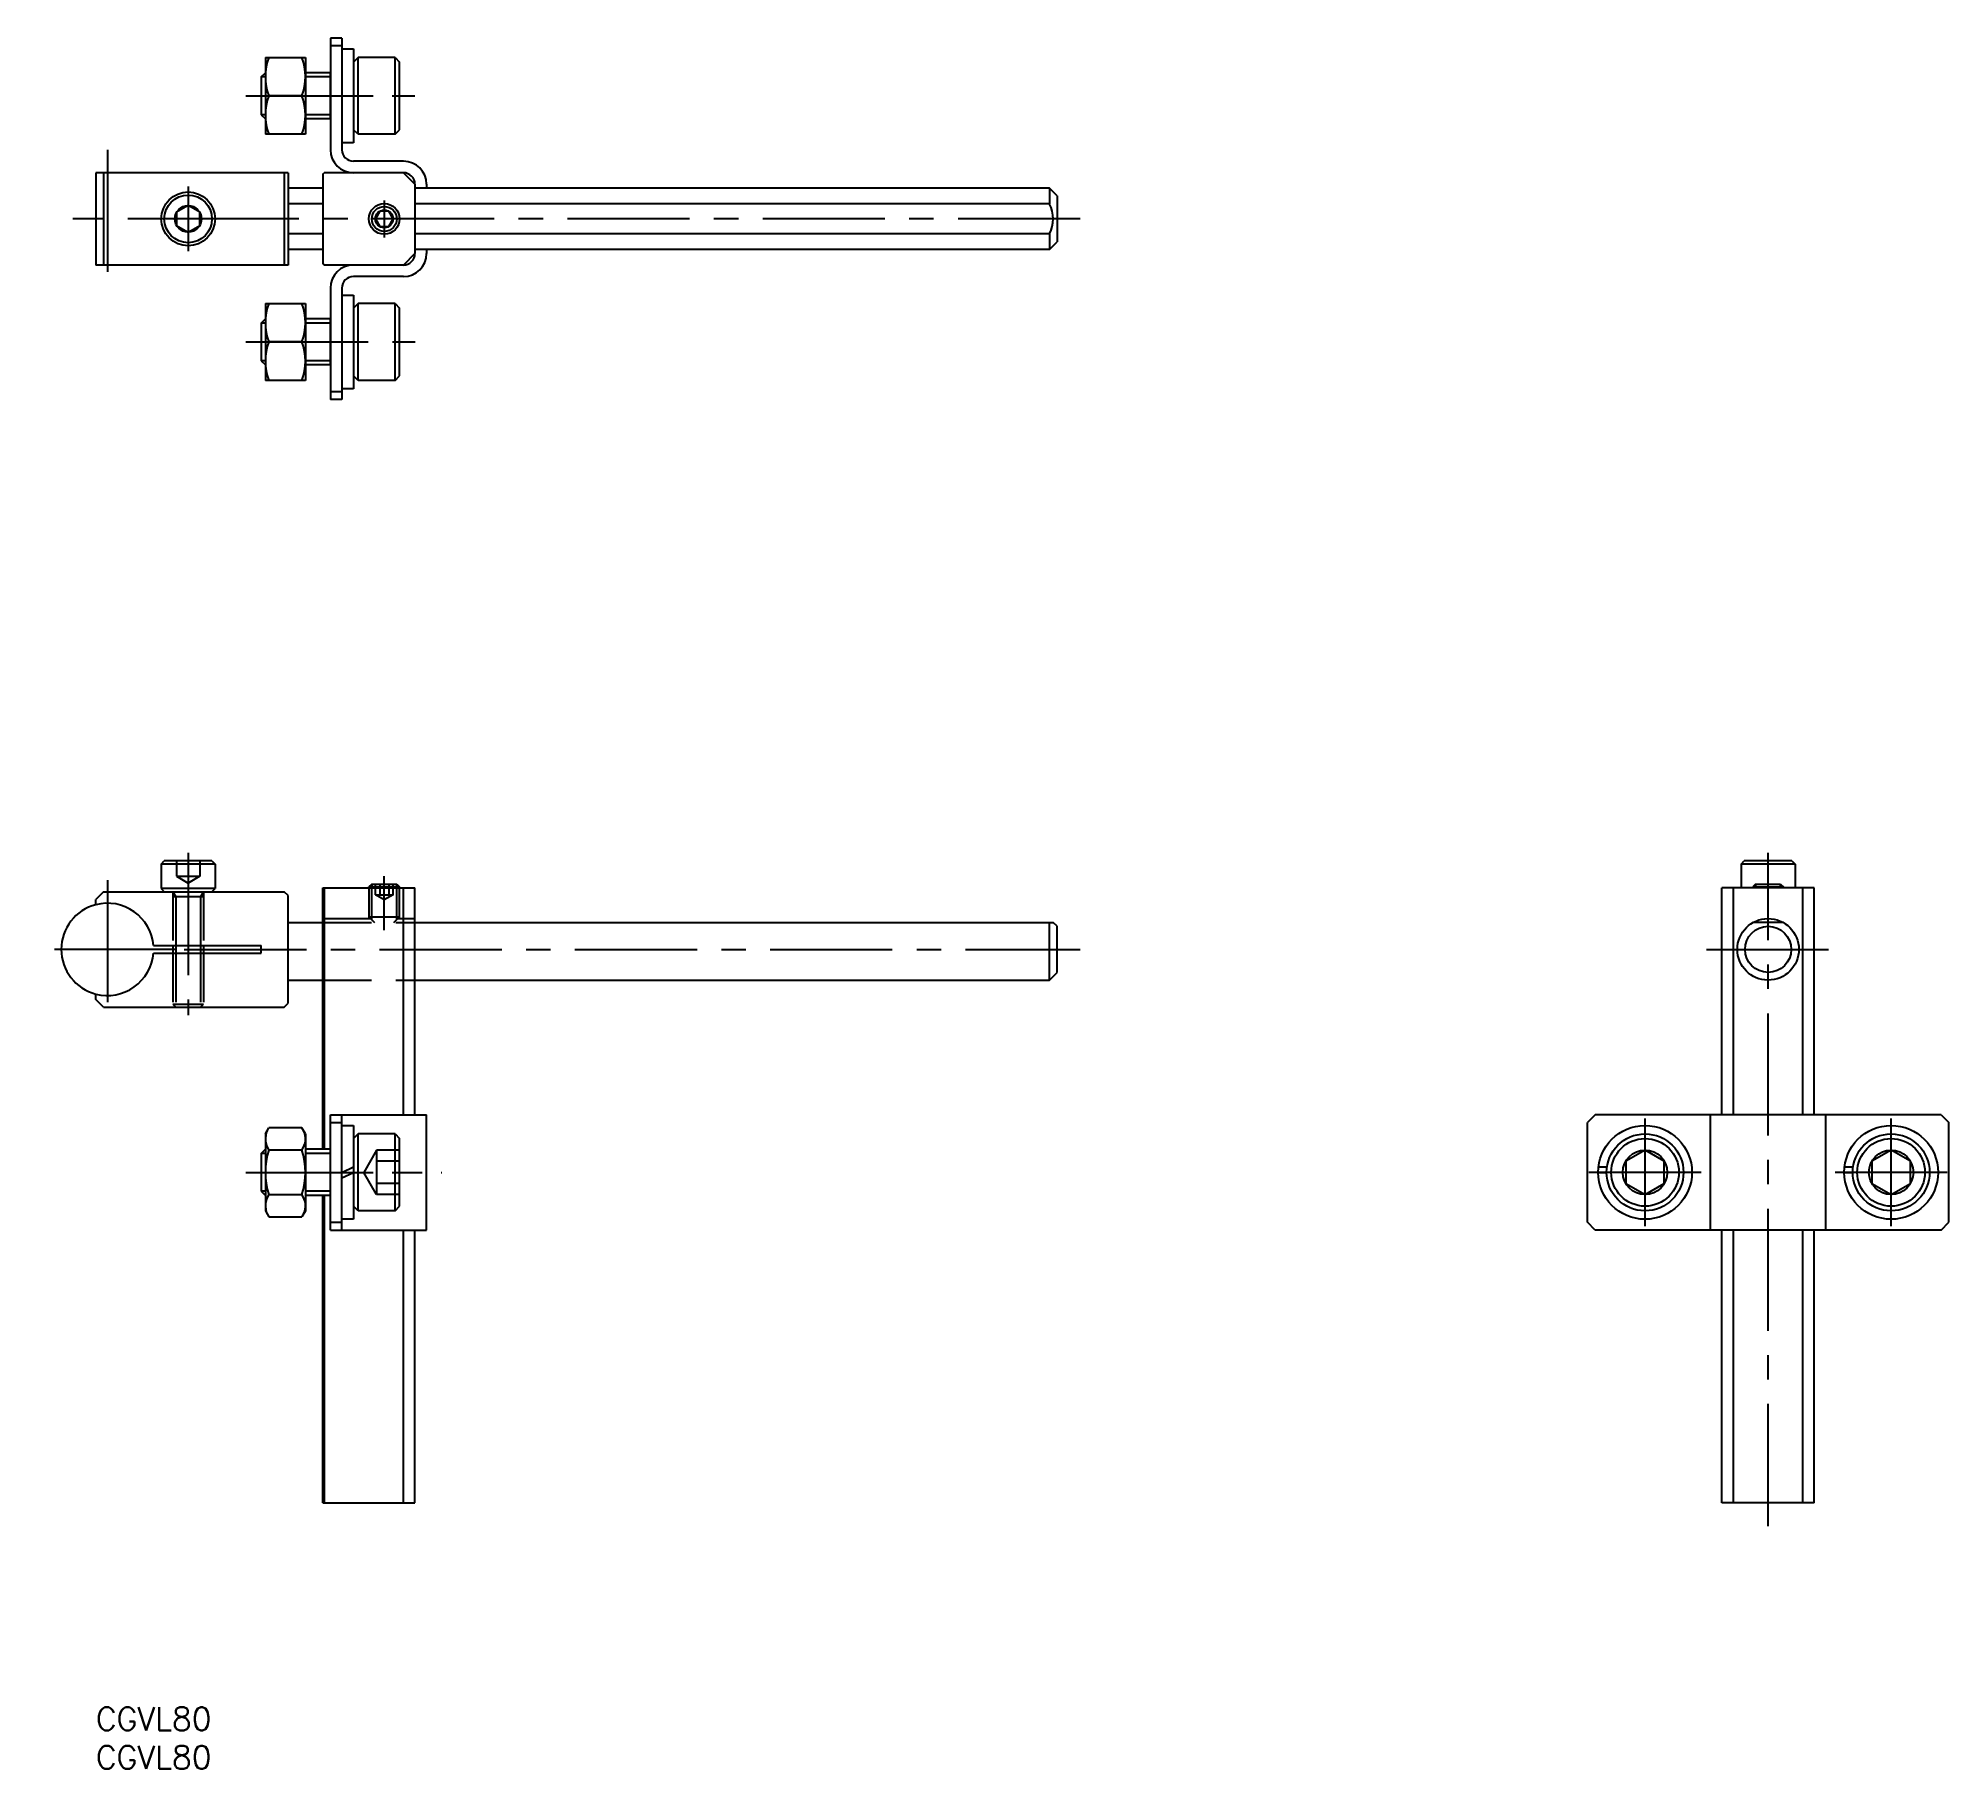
# Model space of a CAD drawing. Extents: x -8 to 241, y -8 to 217.
import ezdxf

# ---------------------------------------------------------------- set-up
doc = ezdxf.new("R2010")
doc.units = 0
doc.header["$LTSCALE"] = 0.5
for name, pattern in [('CENTER', [50.8, 31.75, -6.35, 6.35, -6.35]), ('DASHED', [19.05, 12.7, -6.35]), ('PHANTOM', [63.5, 31.75, -6.35, 6.35, -6.35, 6.35, -6.35])]:
    doc.linetypes.add(name, pattern=pattern)
doc.layers.get('0').update_dxf_attribs({"linetype": 'CONTINUOUS'})
doc.layers.add('CENTER', color=1, linetype='CENTER')
doc.styles.get("Standard").update_dxf_attribs({"font": 'txt.shx', "height": 3, "bigfont": 'bigfont.shx'})

# ---------------------------------------------------------------- blocks, each defined once
blk = doc.blocks.new('*U55')
at = {"color": 7, "linetype": 'CONTINUOUS'}
blk.add_text('CGVL80', height=3, dxfattribs=at).set_placement((0, -3))
blk = doc.blocks.new('*U56')
at = {"color": 7, "linetype": 'CONTINUOUS'}
blk.add_text('CGVL80', height=3, dxfattribs=at).set_placement((0, -8))

msp = doc.modelspace()

# ---------------------------------------------------------------- linework, layer by layer
at = {"color": 7, "linetype": 'CONTINUOUS'}
for p, q in [((32, 217.07), (30.5, 217.07)), ((30.5, 217.07), (30.5, 202.57)), ((32, 217.07), (32, 202.57)), ((22.04, 214.57), (22.04, 204.57)), ((22.04, 214.57), (27.24, 214.57)), ((27.24, 214.57), (27.24, 204.57)), ((32, 216.07), (30.5, 216.07)), ((32, 215.67), (33.5, 215.67)), ((33.5, 215.67), (33.5, 203.47)), ((34.1, 214.57), (33.5, 213.97)), ((34.1, 204.57), (34.1, 214.57)), ((38.9, 214.57), (34.1, 214.57)), ((38.9, 204.57), (38.9, 214.57)), ((38.9, 214.57), (39.5, 213.97)), ((39.5, 205.17), (39.5, 213.97)), ((21.5, 212.03), (22.04, 212.57)), ((21.5, 212.03), (21.5, 207.11)), ((30.5, 212.57), (27.24, 212.57)), ((30.5, 206.57), (30.5, 212.57)), ((26.79, 209.57), (22.49, 209.57)), ((21.5, 207.11), (22.04, 206.57)), ((30.5, 206.57), (27.24, 206.57)), ((27.24, 204.57), (22.04, 204.57)), ((34.1, 204.57), (33.5, 205.17)), ((38.9, 204.57), (34.1, 204.57)), ((38.9, 204.57), (39.5, 205.17)), ((33.5, 203.47), (32, 203.47)), ((0, 199.57), (0, 187.57)), ((25, 199.57), (0, 199.57)), ((1, 199.57), (1, 187.57)), ((24.5, 199.57), (24.5, 187.57)), ((25, 199.57), (25, 187.57)), ((29.5, 199.37), (29.7, 199.57)), ((29.5, 199.37), (29.5, 187.77)), ((40, 199.57), (29.7, 199.57)), ((40, 201.07), (33.5, 201.07)), ((40, 199.57), (41.5, 198.07)), ((29.5, 197.57), (25, 197.57)), ((41.5, 198.07), (41.5, 189.07)), ((124, 197.57), (41.5, 197.57)), ((43, 198.07), (43, 197.57)), ((124, 197.57), (124, 195.51)), ((125, 196.57), (124, 197.57)), ((125, 196.57), (125, 190.57)), ((12, 195.3), (10.5, 194.44)), ((10.5, 194.44), (10.5, 192.7)), ((13.5, 194.44), (12, 195.3)), ((13.5, 192.7), (13.5, 194.44)), ((29.5, 195.51), (25, 195.51)), ((36.92, 194.57), (36.35, 193.57)), ((38.08, 194.57), (36.92, 194.57)), ((38.65, 193.57), (38.08, 194.57)), ((124, 195.51), (41.5, 195.51)), ((10.5, 192.7), (12, 191.84)), ((12, 191.84), (13.5, 192.7)), ((29.5, 191.63), (25, 191.63)), ((36.35, 193.57), (36.92, 192.57)), ((36.92, 192.57), (38.08, 192.57)), ((38.08, 192.57), (38.65, 193.57)), ((124, 191.63), (41.5, 191.63)), ((124, 191.63), (124, 189.57)), ((29.5, 189.57), (25, 189.57)), ((41.5, 189.07), (40, 187.57)), ((124, 189.57), (41.5, 189.57)), ((43, 189.57), (43, 189.07)), ((124, 189.57), (125, 190.57)), ((25, 187.57), (0, 187.57)), ((29.7, 187.57), (29.5, 187.77)), ((40, 187.57), (29.7, 187.57)), ((30.5, 184.57), (30.5, 170.07)), ((32, 184.57), (32, 170.07)), ((40, 186.07), (33.5, 186.07)), ((22.04, 182.57), (22.04, 172.57)), ((22.04, 182.57), (27.24, 182.57)), ((27.24, 182.57), (27.24, 172.57)), ((32, 183.67), (33.5, 183.67)), ((33.5, 183.67), (33.5, 171.47)), ((34.1, 182.57), (33.5, 181.97)), ((34.1, 172.57), (34.1, 182.57)), ((38.9, 182.57), (34.1, 182.57)), ((38.9, 172.57), (38.9, 182.57)), ((38.9, 182.57), (39.5, 181.97)), ((39.5, 173.17), (39.5, 181.97)), ((21.5, 180.03), (22.04, 180.57)), ((21.5, 180.03), (21.5, 175.11)), ((30.5, 180.57), (27.24, 180.57)), ((30.5, 174.57), (30.5, 180.57)), ((26.79, 177.57), (22.49, 177.57)), ((21.5, 175.11), (22.04, 174.57)), ((30.5, 174.57), (27.24, 174.57)), ((27.24, 172.57), (22.04, 172.57)), ((33.5, 171.47), (32, 171.47)), ((34.1, 172.57), (33.5, 173.17)), ((38.9, 172.57), (34.1, 172.57)), ((38.9, 172.57), (39.5, 173.17)), ((32, 171.07), (30.5, 171.07)), ((32, 170.07), (30.5, 170.07)), ((8.5, 109.67), (8.9, 110.07)), ((15.5, 109.67), (8.5, 109.67)), ((8.5, 109.67), (8.5, 106.47)), ((15.1, 110.07), (8.9, 110.07)), ((15.1, 110.07), (15.5, 109.67)), ((15.5, 109.67), (15.5, 106.47)), ((213.97, 109.67), (214.37, 110.07)), ((220.97, 109.67), (213.97, 109.67)), ((213.97, 109.67), (213.97, 106.57)), ((220.57, 110.07), (214.37, 110.07)), ((220.57, 110.07), (220.97, 109.67)), ((220.97, 109.67), (220.97, 106.57)), ((35.88, 107.07), (35.5, 106.69)), ((35.88, 107.07), (39.12, 107.07)), ((39.12, 107.07), (39.5, 106.69)), ((215.85, 107.07), (215.47, 106.69)), ((215.85, 107.07), (219.09, 107.07)), ((219.09, 107.07), (219.47, 106.69)), ((1, 106.07), (0, 105.07)), ((0, 104.38), (0, 105.07)), ((1, 106.07), (24.5, 106.07)), ((15.5, 106.47), (8.5, 106.47)), ((8.5, 106.47), (8.9, 106.07)), ((15.1, 106.07), (15.5, 106.47)), ((25, 105.57), (24.5, 106.07)), ((25, 91.57), (25, 105.57)), ((29.5, 106.57), (41.5, 106.57)), ((29.5, 72.57), (29.5, 106.57)), ((29.7, 106.57), (29.7, 72.57)), ((35.5, 106.69), (39.5, 106.69)), ((35.5, 106.57), (35.5, 106.69)), ((39.5, 106.57), (39.5, 106.69)), ((40, 77.07), (40, 106.57)), ((41.5, 77.07), (41.5, 106.57)), ((211.47, 77.07), (211.47, 106.57)), ((223.47, 106.57), (211.47, 106.57)), ((212.97, 77.07), (212.97, 106.57)), ((215.47, 106.69), (219.47, 106.69)), ((215.47, 106.57), (215.47, 106.69)), ((219.47, 106.57), (219.47, 106.69)), ((221.97, 77.07), (221.97, 106.57)), ((223.47, 77.07), (223.47, 106.57)), ((25, 102.07), (29.5, 102.07)), ((41.5, 102.07), (124.5, 102.07)), ((124, 94.57), (124, 102.07)), ((125, 101.57), (124.5, 102.07)), ((219.4, 102.07), (215.53, 102.07)), ((216, 102.29), (216.22, 102.07)), ((218.94, 102.29), (218.72, 102.07)), ((125, 95.57), (125, 101.57)), ((125, 95.57), (125, 101.07)), ((7.48, 99.07), (21.5, 99.07)), ((7.48, 98.07), (21.5, 98.07)), ((10, 99.07), (10, 98.07)), ((14, 99.07), (14, 98.07)), ((21.5, 98.07), (21.5, 99.07)), ((25, 94.57), (29.5, 94.57)), ((41.5, 94.57), (124, 94.57)), ((124, 94.57), (125, 95.57)), ((0, 92.07), (0, 92.76)), ((1, 91.07), (0, 92.07)), ((1, 91.07), (24.5, 91.07)), ((10.38, 91.07), (13.62, 91.07)), ((24.5, 91.07), (25, 91.57)), ((30.5, 77.07), (43, 77.07)), ((30.5, 62.07), (30.5, 77.07)), ((32, 62.07), (32, 77.07)), ((43, 62.07), (43, 77.07)), ((194.97, 77.07), (193.97, 76.07)), ((239.97, 77.07), (194.97, 77.07)), ((209.97, 62.07), (209.97, 77.07)), ((224.97, 62.07), (224.97, 77.07)), ((239.97, 77.07), (240.97, 76.07)), ((22.04, 74.57), (22.49, 75.34)), ((22.04, 74.57), (22.04, 64.57)), ((26.79, 75.34), (22.49, 75.34)), ((27.24, 74.57), (26.79, 75.34)), ((27.24, 74.57), (27.24, 64.57)), ((30.5, 76.07), (32, 76.07)), ((32, 75.67), (33.5, 75.67)), ((33.5, 75.67), (33.5, 63.47)), ((34.1, 74.57), (33.5, 73.97)), ((34.1, 64.57), (34.1, 74.57)), ((38.9, 74.57), (34.1, 74.57)), ((38.9, 64.57), (38.9, 74.57)), ((38.9, 74.57), (39.5, 73.97)), ((193.97, 63.07), (193.97, 76.07)), ((240.97, 63.07), (240.97, 76.07)), ((21.5, 72.03), (22.04, 72.57)), ((26.79, 72.46), (22.49, 72.46)), ((30.5, 72.57), (27.24, 72.57)), ((30.5, 66.57), (30.5, 72.57)), ((39.5, 65.17), (39.5, 73.97)), ((201.47, 72.46), (198.97, 71.01)), ((203.97, 71.01), (201.47, 72.46)), ((233.47, 72.46), (230.97, 71.01)), ((235.97, 71.01), (233.47, 72.46)), ((21.5, 72.03), (21.5, 67.11)), ((32, 69.57), (33.5, 70.27)), ((195.41, 70.27), (196.52, 70.27)), ((198.97, 71.01), (198.97, 68.13)), ((203.97, 68.13), (203.97, 71.01)), ((227.41, 70.27), (228.52, 70.27)), ((230.97, 71.01), (230.97, 68.13)), ((235.97, 68.13), (235.97, 71.01)), ((21.5, 67.11), (22.04, 66.57)), ((32, 68.87), (33.5, 69.57)), ((195.37, 69.57), (196.47, 69.57)), ((198.97, 68.13), (201.47, 66.68)), ((201.47, 66.68), (203.97, 68.13)), ((227.37, 69.57), (228.47, 69.57)), ((230.97, 68.13), (233.47, 66.68)), ((233.47, 66.68), (235.97, 68.13)), ((22.49, 66.68), (26.79, 66.68)), ((30.5, 66.57), (27.24, 66.57)), ((29.5, 26.57), (29.5, 66.57)), ((29.7, 66.57), (29.7, 26.57)), ((34.1, 64.57), (33.5, 65.17)), ((38.9, 64.57), (39.5, 65.17)), ((22.04, 64.57), (22.49, 63.8)), ((22.49, 63.8), (26.79, 63.8)), ((27.24, 64.57), (26.79, 63.8)), ((30.5, 63.07), (32, 63.07)), ((33.5, 63.47), (32, 63.47)), ((38.9, 64.57), (34.1, 64.57)), ((194.97, 62.07), (193.97, 63.07)), ((239.97, 62.07), (240.97, 63.07)), ((30.5, 62.07), (43, 62.07)), ((40, 26.57), (40, 62.07)), ((41.5, 26.57), (41.5, 62.07)), ((239.97, 62.07), (194.97, 62.07)), ((211.47, 26.57), (211.47, 62.07)), ((212.97, 26.57), (212.97, 62.07)), ((221.97, 26.57), (221.97, 62.07)), ((223.47, 26.57), (223.47, 62.07)), ((29.5, 26.57), (41.5, 26.57)), ((223.47, 26.57), (211.47, 26.57))]:
    msp.add_line(p, q, dxfattribs=at)
at = {"color": 3, "linetype": 'CONTINUOUS'}
for p, q in [((22.04, 212.03), (21.5, 212.03)), ((30.5, 212.03), (27.24, 212.03)), ((22.04, 207.11), (21.5, 207.11)), ((30.5, 207.11), (27.24, 207.11)), ((22.04, 180.03), (21.5, 180.03)), ((30.5, 180.03), (27.24, 180.03)), ((22.04, 175.11), (21.5, 175.11)), ((30.5, 175.11), (27.24, 175.11)), ((35.88, 107.07), (35.88, 106.57)), ((39.12, 106.57), (39.12, 107.07)), ((215.85, 107.07), (215.85, 106.57)), ((219.09, 106.57), (219.09, 107.07)), ((10.38, 99.07), (10.38, 98.07)), ((13.62, 99.07), (13.62, 98.07)), ((22.04, 72.03), (21.5, 72.03)), ((30.5, 72.03), (27.24, 72.03)), ((22.04, 67.11), (21.5, 67.11)), ((30.5, 67.11), (27.24, 67.11))]:
    msp.add_line(p, q, dxfattribs=at)
at = {"color": 3, "linetype": 'DASHED'}
for p, q in [((10.5, 110.07), (10.5, 108.07)), ((12, 110.07), (12, 108.07)), ((13.5, 110.07), (13.5, 108.07)), ((10.5, 108.07), (12, 107.2)), ((10.5, 108.07), (13.5, 108.07)), ((13.5, 108.07), (12, 107.2)), ((36.35, 105.66), (36.35, 107.07)), ((36.92, 107.07), (36.92, 105.66)), ((38.08, 107.07), (38.08, 105.66)), ((38.65, 105.66), (38.65, 107.07)), ((10, 106.07), (10.38, 105.41)), ((10, 106.07), (10, 99.07)), ((14, 105.41), (10, 105.41)), ((10.38, 105.41), (10.38, 99.07)), ((14, 106.07), (13.62, 105.41)), ((13.62, 105.41), (13.62, 99.07)), ((14, 106.07), (14, 99.07)), ((35.5, 106.57), (35.5, 102.57)), ((35.88, 102.44), (35.88, 106.57)), ((36.35, 105.66), (38.65, 105.66)), ((37.5, 104.99), (36.35, 105.66)), ((38.65, 105.66), (37.5, 104.99)), ((39.12, 102.44), (39.12, 106.57)), ((39.5, 102.57), (39.5, 106.57)), ((29.5, 102.57), (41.5, 102.57)), ((29.5, 102.07), (41.5, 102.07)), ((35.5, 102.82), (36.25, 102.07)), ((35.5, 102.82), (39.5, 102.82)), ((38.75, 102.07), (39.5, 102.82)), ((10, 98.07), (10, 91.07)), ((10.38, 98.07), (10.38, 91.07)), ((13.62, 98.07), (13.62, 91.07)), ((14, 98.07), (14, 91.07)), ((29.5, 94.57), (41.5, 94.57)), ((10, 91.45), (14, 91.45)), ((10, 91.45), (10.38, 91.07)), ((13.62, 91.07), (14, 91.45)), ((36.5, 72.46), (34.83, 69.57)), ((39.5, 72.46), (36.5, 72.46)), ((36.5, 72.46), (36.5, 66.68)), ((39.5, 71.01), (36.5, 71.01)), ((36.5, 66.68), (34.83, 69.57)), ((39.5, 68.13), (36.5, 68.13)), ((39.5, 66.68), (36.5, 66.68))]:
    msp.add_line(p, q, dxfattribs=at)
at = {"color": 7, "linetype": 'CONTINUOUS'}
for centre, radius in [((12, 193.57), 3.5), ((12, 193.57), 3.1), ((12, 193.57), 1.73), ((37.5, 193.57), 2), ((37.5, 193.57), 1.15), ((217.47, 98.57), 4), ((217.47, 98.57), 3), ((201.47, 69.57), 6.1), ((201.47, 69.57), 5), ((233.47, 69.57), 6.1), ((233.47, 69.57), 5), ((201.47, 69.57), 4.4), ((201.47, 69.57), 2.89), ((233.47, 69.57), 4.4), ((233.47, 69.57), 2.89)]:
    msp.add_circle(centre, radius, dxfattribs=at)
at = {"color": 3, "linetype": 'CONTINUOUS'}
msp.add_circle((37.5, 193.57), 1.62, dxfattribs=at)
at = {"color": 7, "linetype": 'CONTINUOUS'}
for centre, radius, start, end in [((29.26, 212.07), 7.22, 159.7438, 200.2562), ((20.02, 212.07), 7.22, 339.7438, 20.2562), ((29.26, 207.07), 7.22, 159.7438, 200.2562), ((20.02, 207.07), 7.22, 339.7438, 20.2562), ((33.5, 202.57), 3, 180, 270), ((33.5, 202.57), 1.5, 180, 270), ((40, 198.07), 3, 0, 90), ((40, 198.07), 1.5, 0, 90), ((120.5, 193.57), 4, 331.045, 28.955), ((40, 189.07), 3, 270, 0), ((40, 189.07), 1.5, 270, 0), ((33.5, 184.57), 3, 90, 180), ((33.5, 184.57), 1.5, 90, 180), ((29.26, 180.07), 7.22, 159.7438, 200.2562), ((20.02, 180.07), 7.22, 339.7438, 20.2562), ((29.26, 175.07), 7.22, 159.7438, 200.2562), ((20.02, 175.07), 7.22, 339.7438, 20.2562), ((1.5, 98.57), 6, 4.7802, 104.4775), ((1.5, 98.57), 6, 255.5225, 355.2198), ((24.6, 73.9), 2.56, 154.3842, 214.3842), ((24.69, 73.9), 2.56, 325.6158, 25.6158), ((31.59, 69.57), 9.55, 162.412, 197.588), ((17.69, 69.57), 9.55, 342.412, 17.588), ((24.6, 65.24), 2.56, 145.6158, 205.6158), ((24.69, 65.24), 2.56, 334.3842, 34.3842)]:
    msp.add_arc(centre, radius, start, end, dxfattribs=at)
at = {"color": 3, "linetype": 'PHANTOM'}
msp.add_arc((1.5, 98.57), 6, 104.4775, 255.5225, dxfattribs=at)
at = {"layer": 'CENTER', "color": 1, "linetype": 'CENTER'}
for p, q in [((19.5, 209.57), (41.5, 209.57)), ((20.2, 209.57), (40.8, 209.57)), ((1.5, 202.57), (1.5, 184.57)), ((12, 197.77), (12, 189.37)), ((37.5, 195.97), (37.5, 191.17)), ((128, 193.57), (-3, 193.57)), ((17.5, 193.57), (6.5, 193.57)), ((16.2, 193.57), (7.8, 193.57)), ((19.52, 177.57), (41.52, 177.57)), ((12, 111.11), (12, 90.03)), ((217.47, 23.57), (217.47, 111.11)), ((1.5, 107.57), (1.5, 89.57)), ((37.5, 101.07), (37.5, 108.07)), ((10.5, 98.57), (-7.5, 98.57)), ((11.5, 98.57), (128, 98.57)), ((209.47, 98.57), (225.47, 98.57)), ((201.47, 62.57), (201.47, 76.57)), ((233.47, 62.57), (233.47, 76.57)), ((19.5, 69.57), (45, 69.57)), ((20.2, 69.57), (43, 69.57)), ((208.77, 69.57), (194.17, 69.57)), ((240.77, 69.57), (226.17, 69.57))]:
    msp.add_line(p, q, dxfattribs=at)

# ---------------------------------------------------------------- block references
at = {"color": 7, "linetype": 'CONTINUOUS'}
for name in ['*U55', '*U56']:
    msp.add_blockref(name, (0, 0), dxfattribs=at)

doc.saveas('drawing.dxf')
